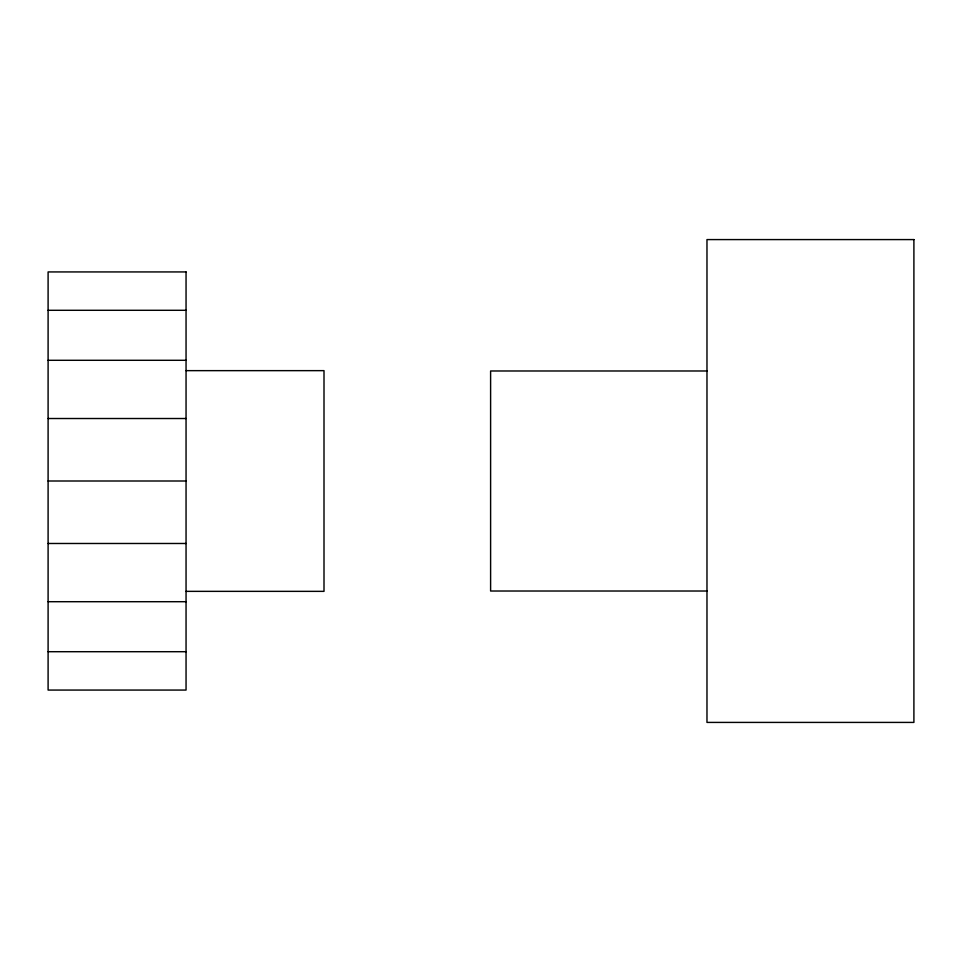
<?xml version="1.0" encoding="UTF-8"?>
<svg xmlns="http://www.w3.org/2000/svg" width="962" height="962" viewBox="0 0 962 962"><rect width="100%" height="100%" fill="white"/><g stroke="black" fill="none" stroke-linecap="round" stroke-linejoin="round"><path stroke-width="1.44" d="M48.1 310.293L186.051 310.293M48.1 360.293L186.051 360.293M186.051 370.647L324.002 370.647L324.002 591.353L186.051 591.353M706.974 370.983L490.608 370.983L490.608 591.017L706.974 591.017M48.1 418.518L186.051 418.518M48.1 481L186.051 481M48.1 543.482L186.051 543.482M48.1 601.707L186.051 601.707M48.1 651.707L186.051 651.707M913.9 239.586L706.974 239.586L706.974 722.414L913.9 722.414L913.9 239.586M186.051 271.933L48.1 271.933L48.1 690.067L186.051 690.067L186.051 271.933"/></g></svg>
